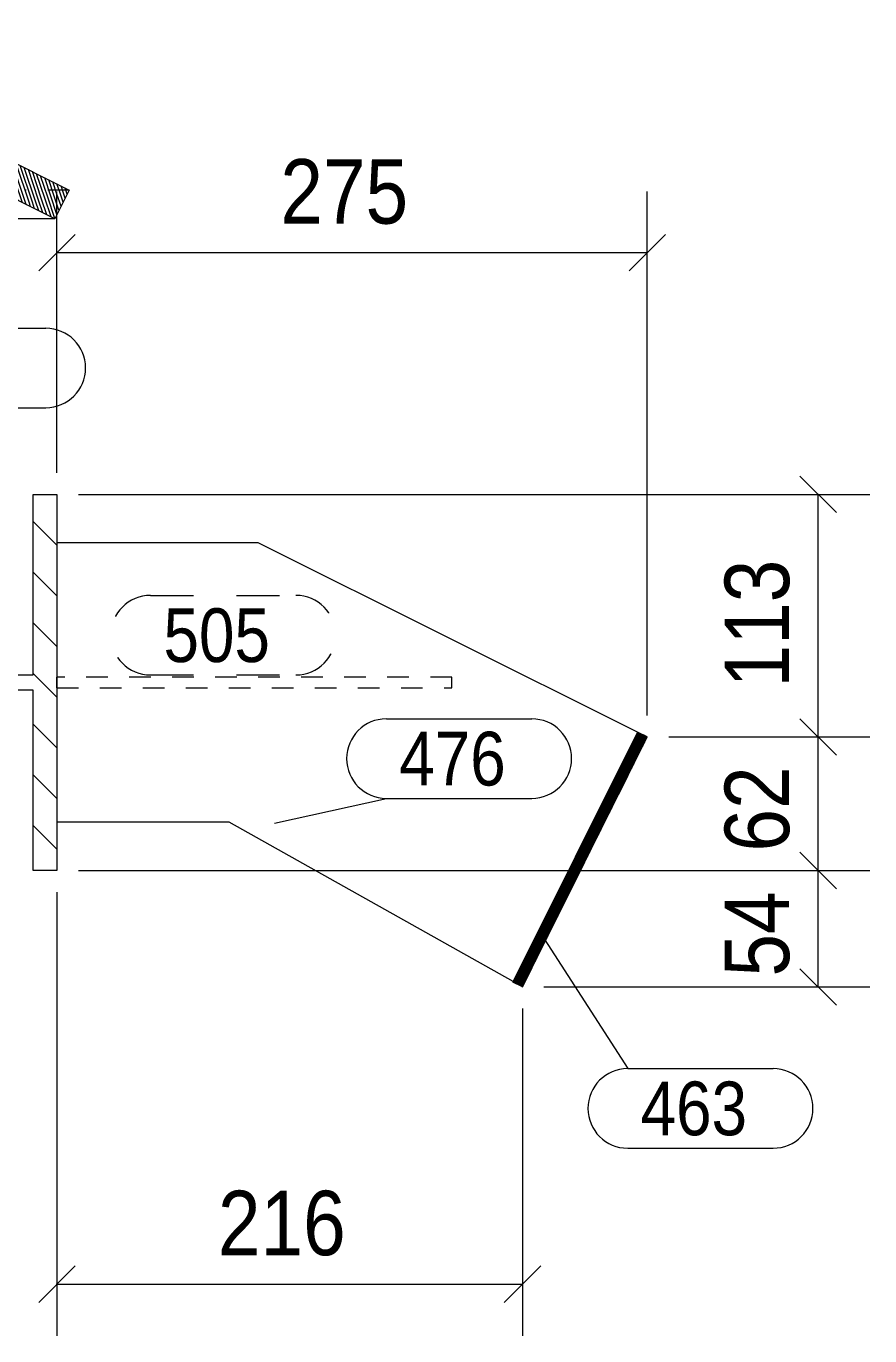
# Model space of a CAD drawing. Header units: millimetres. Extents: x 2 to 825, y 1 to 579.
# Drawn here: x 588 to 627.3, y 224.3 to 285.3 of the extents above; entities that cross this region are included whole.
import ezdxf

# ---------------------------------------------------------------- set-up
doc = ezdxf.new("R2010")
doc.units = ezdxf.units.MM
for name, pattern in [('XKITLINE00', [0]), ('XKITLINE01', [4, 1, -1, 1, -1]), ('XKITLINE02', [4, 2, -2]), ('XKITLINE03', [6, 3, -1, 1, -1])]:
    doc.linetypes.add(name, pattern=pattern)
for name, color, linetype, lineweight in [('Dimensions', 7, 'Continuous', 0), ('Part', 2, 'Continuous', 0), ('PartMark', 7, 'Continuous', 0)]:
    doc.layers.add(name, color=color, linetype=linetype, lineweight=lineweight)
doc.styles.add('ARIAL', font='ARIAL.TTF')

# ---------------------------------------------------------------- blocks, each defined once
blk = doc.blocks.new('*A4')
at = {"layer": 'Part', "color": 7, "linetype": 'XKITLINE00', "lineweight": 0}
for p, q in [((589.47, 263.483), (589.47, 263.483)), ((589.47, 263.483), (589.47, 263.483)), ((555.57, 262.023), (554.47, 263.123)), ((589.47, 261.126), (588.37, 262.226)), ((555.57, 259.666), (554.47, 260.766)), ((589.47, 258.769), (588.37, 259.869)), ((555.57, 257.309), (554.47, 258.409)), ((589.47, 256.411), (588.37, 257.511)), ((556.138, 254.383), (554.47, 256.052)), ((558.496, 254.383), (557.796, 255.083)), ((560.853, 254.383), (560.153, 255.083)), ((563.21, 254.383), (562.51, 255.083)), ((565.568, 254.383), (564.868, 255.083)), ((567.925, 254.383), (567.225, 255.083)), ((570.282, 254.383), (569.582, 255.083)), ((572.64, 254.383), (571.94, 255.083)), ((574.997, 254.383), (574.297, 255.083)), ((577.354, 254.383), (576.654, 255.083)), ((579.712, 254.383), (579.012, 255.083)), ((582.069, 254.383), (581.369, 255.083)), ((584.426, 254.383), (583.726, 255.083)), ((586.784, 254.383), (586.084, 255.083)), ((589.47, 254.054), (588.37, 255.154)), ((555.57, 252.594), (554.47, 253.694)), ((589.47, 251.697), (588.37, 252.797)), ((555.57, 250.237), (554.47, 251.337)), ((589.47, 249.339), (588.37, 250.439)), ((555.57, 247.88), (554.47, 248.98)), ((589.47, 246.982), (588.37, 248.082)), ((555.109, 245.983), (554.47, 246.622))]:
    blk.add_line(p, q, dxfattribs=at)
blk = doc.blocks.new('*A7')
at = {"layer": 'Part', "color": 7, "linetype": 'XKITLINE00', "lineweight": 0}
for p, q in [((575.504, 283.222), (574.83, 285.236)), ((574.743, 283.601), (574.415, 284.583)), ((574.933, 283.507), (574.51, 284.772)), ((575.124, 283.412), (574.605, 284.961)), ((575.314, 283.317), (574.701, 285.15)), ((575.694, 283.127), (575.02, 285.141)), ((575.884, 283.032), (575.211, 285.046)), ((576.074, 282.938), (575.401, 284.952)), ((576.264, 282.843), (575.591, 284.857)), ((576.454, 282.748), (575.781, 284.762)), ((576.645, 282.653), (575.971, 284.667)), ((574.173, 283.886), (574.129, 284.017)), ((574.363, 283.791), (574.224, 284.206)), ((574.553, 283.696), (574.32, 284.394)), ((576.835, 282.558), (576.161, 284.572)), ((577.025, 282.463), (576.351, 284.477)), ((577.215, 282.368), (576.542, 284.382)), ((577.405, 282.274), (576.732, 284.288)), ((577.595, 282.179), (576.922, 284.193)), ((577.785, 282.084), (577.112, 284.098)), ((577.976, 281.989), (577.302, 284.003)), ((578.166, 281.894), (577.492, 283.908)), ((578.356, 281.799), (577.682, 283.813)), ((578.546, 281.704), (577.873, 283.719)), ((578.736, 281.61), (578.063, 283.624)), ((578.926, 281.515), (578.253, 283.529)), ((579.116, 281.42), (578.443, 283.434)), ((579.307, 281.325), (578.633, 283.339)), ((579.497, 281.23), (578.823, 283.244)), ((579.687, 281.135), (579.013, 283.149)), ((579.877, 281.041), (579.204, 283.055)), ((580.067, 280.946), (579.394, 282.96)), ((580.257, 280.851), (579.584, 282.865)), ((580.447, 280.756), (579.774, 282.77)), ((580.638, 280.661), (579.964, 282.675)), ((580.828, 280.566), (580.154, 282.58)), ((581.018, 280.471), (580.344, 282.486)), ((581.208, 280.377), (580.534, 282.391)), ((581.398, 280.282), (580.725, 282.296)), ((581.588, 280.187), (580.915, 282.201)), ((581.778, 280.092), (581.105, 282.106)), ((581.968, 279.997), (581.295, 282.011)), ((582.159, 279.902), (581.485, 281.916)), ((582.349, 279.808), (581.675, 281.822)), ((582.539, 279.713), (581.865, 281.727)), ((582.729, 279.618), (582.056, 281.632)), ((582.919, 279.523), (582.246, 281.537)), ((583.109, 279.428), (582.436, 281.442)), ((583.299, 279.333), (582.626, 281.347)), ((583.49, 279.238), (582.816, 281.253)), ((583.68, 279.144), (583.006, 281.158)), ((583.87, 279.049), (583.196, 281.063)), ((584.06, 278.954), (583.387, 280.968)), ((584.25, 278.859), (583.577, 280.873)), ((584.44, 278.764), (583.767, 280.778)), ((584.63, 278.669), (583.957, 280.683)), ((584.821, 278.575), (584.147, 280.589)), ((585.011, 278.48), (584.337, 280.494)), ((585.201, 278.385), (584.527, 280.399)), ((585.391, 278.29), (584.718, 280.304)), ((585.581, 278.195), (584.908, 280.209)), ((585.771, 278.1), (585.098, 280.114)), ((585.961, 278.005), (585.288, 280.02)), ((586.151, 277.911), (585.478, 279.925)), ((586.342, 277.816), (585.668, 279.83)), ((586.532, 277.721), (585.858, 279.735)), ((586.722, 277.626), (586.048, 279.64)), ((586.912, 277.531), (586.239, 279.545)), ((587.102, 277.436), (586.429, 279.45)), ((587.292, 277.342), (586.619, 279.356)), ((587.482, 277.247), (586.809, 279.261)), ((587.673, 277.152), (586.999, 279.166)), ((587.863, 277.057), (587.189, 279.071)), ((588.046, 276.981), (587.379, 278.976)), ((588.189, 277.029), (587.57, 278.881)), ((588.331, 277.077), (587.76, 278.786)), ((588.474, 277.124), (587.95, 278.692)), ((588.616, 277.172), (588.14, 278.597)), ((588.759, 277.22), (588.33, 278.502)), ((588.901, 277.267), (588.52, 278.407)), ((589.044, 277.315), (588.71, 278.312)), ((589.186, 277.362), (588.901, 278.217)), ((589.329, 277.41), (589.091, 278.123)), ((589.471, 277.458), (589.281, 278.028)), ((589.614, 277.505), (589.471, 277.933)), ((589.194, 276.393), (588.901, 277.267)), ((589.374, 276.326), (589.044, 277.315)), ((589.47, 276.515), (589.186, 277.362)), ((589.565, 276.704), (589.329, 277.41)), ((589.66, 276.893), (589.471, 277.458)), ((589.756, 277.082), (589.614, 277.505)), ((589.756, 277.553), (589.661, 277.838)), ((589.851, 277.271), (589.756, 277.553)), ((589.899, 277.601), (589.851, 277.743)), ((589.946, 277.459), (589.899, 277.601)), ((590.041, 277.648), (590.041, 277.648)), ((590.041, 277.648), (590.041, 277.648)), ((588.053, 276.962), (588.046, 276.981)), ((588.243, 276.867), (588.189, 277.029)), ((588.433, 276.772), (588.331, 277.077)), ((588.623, 276.678), (588.474, 277.124)), ((588.813, 276.583), (588.616, 277.172)), ((589.004, 276.488), (588.759, 277.22))]:
    blk.add_line(p, q, dxfattribs=at)
blk = doc.blocks.new('*A8')
at = {"layer": 'Part', "color": 7, "linetype": 'XKITLINE00', "lineweight": 0}
for p, q in [((616.742, 252.289), (616.342, 252.155)), ((616.681, 252.319), (616.372, 252.215)), ((616.621, 252.349), (616.402, 252.276)), ((616.561, 252.379), (616.432, 252.336)), ((616.486, 252.404), (616.462, 252.396)), ((616.682, 251.716), (616.011, 251.492)), ((616.712, 251.777), (616.041, 251.552)), ((616.742, 251.837), (616.071, 251.613)), ((616.772, 251.897), (616.101, 251.673)), ((616.802, 251.957), (616.132, 251.733)), ((616.832, 252.018), (616.162, 251.794)), ((616.862, 252.078), (616.192, 251.854)), ((616.892, 252.138), (616.222, 251.914)), ((616.922, 252.198), (616.252, 251.974)), ((616.862, 252.229), (616.282, 252.035)), ((616.802, 252.259), (616.312, 252.095)), ((616.381, 251.114), (615.71, 250.89)), ((616.411, 251.174), (615.741, 250.95)), ((616.441, 251.234), (615.771, 251.01)), ((616.471, 251.294), (615.801, 251.07)), ((616.501, 251.355), (615.831, 251.131)), ((616.532, 251.415), (615.861, 251.191)), ((616.562, 251.475), (615.891, 251.251)), ((616.592, 251.536), (615.921, 251.311)), ((616.622, 251.596), (615.951, 251.372)), ((616.652, 251.656), (615.981, 251.432)), ((616.08, 250.511), (615.41, 250.287)), ((616.11, 250.571), (615.44, 250.347)), ((616.141, 250.632), (615.47, 250.407)), ((616.171, 250.692), (615.5, 250.468)), ((616.201, 250.752), (615.53, 250.528)), ((616.231, 250.812), (615.56, 250.588)), ((616.261, 250.873), (615.59, 250.649)), ((616.291, 250.933), (615.62, 250.709)), ((616.321, 250.993), (615.65, 250.769)), ((616.351, 251.053), (615.68, 250.829)), ((615.75, 249.848), (615.079, 249.624)), ((615.78, 249.908), (615.109, 249.684)), ((615.81, 249.969), (615.139, 249.745)), ((615.84, 250.029), (615.169, 249.805)), ((615.87, 250.089), (615.199, 249.865)), ((615.9, 250.149), (615.229, 249.925)), ((615.93, 250.21), (615.259, 249.986)), ((615.96, 250.27), (615.289, 250.046)), ((615.99, 250.33), (615.319, 250.106)), ((616.02, 250.391), (615.35, 250.166)), ((616.05, 250.451), (615.38, 250.227)), ((615.449, 249.246), (614.778, 249.021)), ((615.479, 249.306), (614.808, 249.082)), ((615.509, 249.366), (614.838, 249.142)), ((615.539, 249.426), (614.868, 249.202)), ((615.569, 249.487), (614.898, 249.262)), ((615.599, 249.547), (614.928, 249.323)), ((615.629, 249.607), (614.959, 249.383)), ((615.659, 249.667), (614.989, 249.443)), ((615.689, 249.728), (615.019, 249.504)), ((615.719, 249.788), (615.049, 249.564)), ((615.148, 248.643), (614.477, 248.419)), ((615.178, 248.703), (614.507, 248.479)), ((615.208, 248.763), (614.537, 248.539)), ((615.238, 248.824), (614.568, 248.6)), ((615.268, 248.884), (614.598, 248.66)), ((615.298, 248.944), (614.628, 248.72)), ((615.328, 249.004), (614.658, 248.78)), ((615.359, 249.065), (614.688, 248.841)), ((615.389, 249.125), (614.718, 248.901)), ((615.419, 249.185), (614.748, 248.961)), ((614.847, 248.04), (614.177, 247.816)), ((614.877, 248.101), (614.207, 247.876)), ((614.907, 248.161), (614.237, 247.937)), ((614.937, 248.221), (614.267, 247.997)), ((614.968, 248.281), (614.297, 248.057)), ((614.998, 248.342), (614.327, 248.117)), ((615.028, 248.402), (614.357, 248.178)), ((615.058, 248.462), (614.387, 248.238)), ((615.088, 248.522), (614.417, 248.298)), ((615.118, 248.583), (614.447, 248.359)), ((614.546, 247.438), (613.876, 247.214)), ((614.577, 247.498), (613.906, 247.274)), ((614.607, 247.558), (613.936, 247.334)), ((614.637, 247.618), (613.966, 247.394)), ((614.667, 247.679), (613.996, 247.455)), ((614.697, 247.739), (614.026, 247.515)), ((614.727, 247.799), (614.056, 247.575)), ((614.757, 247.859), (614.086, 247.635)), ((614.787, 247.92), (614.116, 247.696)), ((614.817, 247.98), (614.146, 247.756)), ((614.246, 246.835), (613.575, 246.611)), ((614.276, 246.895), (613.605, 246.671)), ((614.306, 246.956), (613.635, 246.731)), ((614.336, 247.016), (613.665, 246.792)), ((614.366, 247.076), (613.695, 246.852)), ((614.396, 247.136), (613.725, 246.912)), ((614.426, 247.197), (613.755, 246.972)), ((614.456, 247.257), (613.786, 247.033)), ((614.486, 247.317), (613.816, 247.093)), ((614.516, 247.377), (613.846, 247.153)), ((613.945, 246.232), (613.274, 246.008)), ((613.975, 246.293), (613.304, 246.069)), ((614.005, 246.353), (613.334, 246.129)), ((614.035, 246.413), (613.364, 246.189)), ((614.065, 246.473), (613.395, 246.249)), ((614.095, 246.534), (613.425, 246.31)), ((614.125, 246.594), (613.455, 246.37)), ((614.155, 246.654), (613.485, 246.43)), ((614.186, 246.714), (613.515, 246.49)), ((614.216, 246.775), (613.545, 246.551)), ((613.644, 245.63), (612.974, 245.406)), ((613.674, 245.69), (613.004, 245.466)), ((613.704, 245.75), (613.034, 245.526)), ((613.734, 245.81), (613.064, 245.586)), ((613.764, 245.871), (613.094, 245.647)), ((613.795, 245.931), (613.124, 245.707)), ((613.825, 245.991), (613.154, 245.767)), ((613.855, 246.052), (613.184, 245.827)), ((613.885, 246.112), (613.214, 245.888)), ((613.915, 246.172), (613.244, 245.948)), ((613.343, 245.027), (612.673, 244.803)), ((613.373, 245.087), (612.703, 244.863)), ((613.404, 245.148), (612.733, 244.923)), ((613.434, 245.208), (612.763, 244.984)), ((613.464, 245.268), (612.793, 245.044)), ((613.494, 245.328), (612.823, 245.104)), ((613.524, 245.389), (612.853, 245.165)), ((613.554, 245.449), (612.883, 245.225)), ((613.584, 245.509), (612.913, 245.285)), ((613.614, 245.569), (612.943, 245.345)), ((613.013, 244.364), (612.342, 244.14)), ((613.043, 244.424), (612.372, 244.2)), ((613.073, 244.485), (612.402, 244.261)), ((613.103, 244.545), (612.432, 244.321)), ((613.133, 244.605), (612.462, 244.381)), ((613.163, 244.665), (612.492, 244.441)), ((613.193, 244.726), (612.522, 244.502)), ((613.223, 244.786), (612.552, 244.562)), ((613.253, 244.846), (612.583, 244.622)), ((613.283, 244.907), (612.613, 244.682)), ((613.313, 244.967), (612.643, 244.743)), ((612.712, 243.762), (612.041, 243.537)), ((612.742, 243.822), (612.071, 243.598)), ((612.772, 243.882), (612.101, 243.658)), ((612.802, 243.942), (612.131, 243.718)), ((612.832, 244.003), (612.161, 243.778)), ((612.862, 244.063), (612.192, 243.839)), ((612.892, 244.123), (612.222, 243.899)), ((612.922, 244.183), (612.252, 243.959)), ((612.952, 244.244), (612.282, 244.02)), ((612.982, 244.304), (612.312, 244.08)), ((612.411, 243.159), (611.74, 242.935)), ((612.441, 243.219), (611.77, 242.995)), ((612.471, 243.279), (611.801, 243.055)), ((612.501, 243.34), (611.831, 243.116)), ((612.531, 243.4), (611.861, 243.176)), ((612.561, 243.46), (611.891, 243.236)), ((612.591, 243.52), (611.921, 243.296)), ((612.622, 243.581), (611.951, 243.357)), ((612.652, 243.641), (611.981, 243.417)), ((612.682, 243.701), (612.011, 243.477)), ((612.11, 242.556), (611.44, 242.332)), ((612.14, 242.617), (611.47, 242.392)), ((612.17, 242.677), (611.5, 242.453)), ((612.2, 242.737), (611.53, 242.513)), ((612.231, 242.797), (611.56, 242.573)), ((612.261, 242.858), (611.59, 242.633)), ((612.291, 242.918), (611.62, 242.694)), ((612.321, 242.978), (611.65, 242.754)), ((612.351, 243.038), (611.68, 242.814)), ((612.381, 243.099), (611.71, 242.875)), ((611.809, 241.954), (611.139, 241.73)), ((611.84, 242.014), (611.169, 241.79)), ((611.87, 242.074), (611.199, 241.85)), ((611.9, 242.134), (611.229, 241.91)), ((611.93, 242.195), (611.259, 241.971)), ((611.96, 242.255), (611.289, 242.031)), ((611.99, 242.315), (611.319, 242.091)), ((612.02, 242.375), (611.349, 242.151)), ((612.05, 242.436), (611.379, 242.212)), ((612.08, 242.496), (611.41, 242.272)), ((611.509, 241.351), (610.838, 241.127)), ((611.539, 241.411), (610.868, 241.187)), ((611.569, 241.472), (610.898, 241.247)), ((611.599, 241.532), (610.928, 241.308)), ((611.629, 241.592), (610.958, 241.368)), ((611.659, 241.652), (610.988, 241.428)), ((611.689, 241.713), (611.019, 241.488)), ((611.719, 241.773), (611.049, 241.549)), ((611.749, 241.833), (611.079, 241.609)), ((611.779, 241.893), (611.109, 241.669)), ((611.358, 241.05), (610.688, 240.826)), ((611.328, 240.989), (610.694, 240.778)), ((611.388, 241.11), (610.718, 240.886)), ((611.419, 241.17), (610.748, 240.946)), ((611.298, 240.929), (610.755, 240.748)), ((611.449, 241.23), (610.778, 241.006)), ((611.479, 241.291), (610.808, 241.067)), ((611.268, 240.869), (610.815, 240.717)), ((611.238, 240.809), (610.875, 240.687)), ((611.208, 240.748), (610.935, 240.657)), ((611.178, 240.688), (610.996, 240.627)), ((611.147, 240.628), (611.056, 240.597))]:
    blk.add_line(p, q, dxfattribs=at)
blk = doc.blocks.new('*A133')
at = {"layer": 'Part', "color": 7, "linetype": 'XKITLINE03', "lineweight": 0}
for p, q in [((571.97, 244.733), (571.97, 264.733)), ((581.97, 254.733), (561.97, 254.733))]:
    blk.add_line(p, q, dxfattribs=at)
at = {"layer": 'Part', "color": 2, "linetype": 'XKITLINE00', "lineweight": 0}
for p, q in [((554.47, 245.983), (554.47, 263.483)), ((554.47, 263.483), (555.57, 263.483)), ((555.57, 263.483), (555.57, 255.083)), ((588.37, 255.083), (588.37, 263.483)), ((588.37, 263.483), (589.47, 263.483)), ((589.47, 263.483), (589.47, 245.983)), ((555.57, 255.083), (588.37, 255.083)), ((588.37, 254.383), (555.57, 254.383)), ((555.57, 254.383), (555.57, 245.983)), ((588.37, 245.983), (588.37, 254.383)), ((555.57, 245.983), (554.47, 245.983)), ((589.47, 245.983), (588.37, 245.983))]:
    blk.add_line(p, q, dxfattribs=at)
blk = doc.blocks.new('*A136')
at = {"layer": 'Part', "color": 2, "linetype": 'XKITLINE00', "lineweight": 0}
for p, q in [((574.762, 285.27), (572.678, 285.271)), ((574.085, 283.93), (574.762, 285.27)), ((574.762, 285.27), (590.041, 277.648)), ((574.085, 283.93), (572.002, 283.93)), ((589.365, 276.308), (574.085, 283.93)), ((590.041, 277.648), (589.365, 276.308)), ((589.365, 276.308), (587.281, 276.308))]:
    blk.add_line(p, q, dxfattribs=at)
at = {"layer": 'Part', "color": 7, "linetype": 'XKITLINE01', "lineweight": 0}
blk.add_line((590.041, 277.648), (587.958, 277.648), dxfattribs=at)
blk = doc.blocks.new('*A137')
at = {"layer": 'Part', "color": 2, "linetype": 'XKITLINE00', "lineweight": 0}
for p, q in [((616.475, 252.422), (610.67, 240.79)), ((616.922, 252.198), (616.475, 252.422)), ((611.117, 240.567), (616.922, 252.198)), ((611.117, 240.567), (610.67, 240.79))]:
    blk.add_line(p, q, dxfattribs=at)
blk = doc.blocks.new('*A138')
at = {"layer": 'Part', "color": 7, "linetype": 'XKITLINE01', "lineweight": 0}
for p, q in [((589.47, 254.483), (589.47, 254.983)), ((589.47, 254.483), (589.47, 254.983)), ((589.47, 254.983), (589.47, 254.983)), ((607.834, 254.983), (589.47, 254.983)), ((607.834, 254.483), (607.834, 254.983)), ((589.47, 254.483), (589.47, 254.483)), ((589.47, 254.483), (607.834, 254.483))]:
    blk.add_line(p, q, dxfattribs=at)
blk = doc.blocks.new('*A139')
at = {"layer": 'Part', "color": 2, "linetype": 'XKITLINE00', "lineweight": 0}
for p, q in [((598.82, 261.233), (589.47, 261.233)), ((616.475, 252.422), (598.82, 261.233)), ((597.485, 248.233), (589.47, 248.233)), ((610.681, 240.812), (597.485, 248.233))]:
    blk.add_line(p, q, dxfattribs=at)
at = {"layer": 'Part', "color": 7, "linetype": 'XKITLINE01', "lineweight": 0}
for p, q in [((589.47, 261.233), (589.47, 248.233)), ((616.922, 252.198), (616.475, 252.422)), ((611.117, 240.567), (616.922, 252.198)), ((610.681, 240.812), (611.117, 240.567))]:
    blk.add_line(p, q, dxfattribs=at)
blk = doc.blocks.new('*A329')
at = {"layer": 'Dimensions', "color": 7, "linetype": 'XKITLINE00', "lineweight": 0}
for p, q in [((624.022, 246.832), (625.719, 245.135)), ((590.47, 245.983), (627.271, 245.983)), ((624.871, 240.567), (624.871, 245.983)), ((624.022, 241.415), (625.719, 239.718)), ((612.117, 240.567), (627.271, 240.567))]:
    blk.add_line(p, q, dxfattribs=at)
at = {"layer": 'Dimensions', "color": 3}
for p in [(624.871, 245.983), (624.871, 240.567)]:
    blk.add_point(p, dxfattribs=at)
at = {"layer": 'Dimensions', "color": 3, "style": 'ARIAL', "width": 0.85}
blk.add_text('54', height=3, rotation=90.00021, dxfattribs=at).set_placement((623.521, 241.05))
blk = doc.blocks.new('*A330')
at = {"layer": 'Dimensions', "color": 7, "linetype": 'XKITLINE00', "lineweight": 0}
for p, q in [((624.022, 253.047), (625.719, 251.35)), ((617.922, 252.198), (627.271, 252.198)), ((624.871, 245.983), (624.871, 252.198)), ((624.022, 246.832), (625.719, 245.135)), ((590.47, 245.983), (627.271, 245.983))]:
    blk.add_line(p, q, dxfattribs=at)
at = {"layer": 'Dimensions', "color": 3}
for p in [(624.871, 252.198), (624.871, 245.983)]:
    blk.add_point(p, dxfattribs=at)
at = {"layer": 'Dimensions', "color": 3, "style": 'ARIAL', "width": 0.85}
blk.add_text('62', height=3, rotation=90.00021, dxfattribs=at).set_placement((623.521, 246.866))
blk = doc.blocks.new('*A331')
at = {"layer": 'Dimensions', "color": 7, "linetype": 'XKITLINE00', "lineweight": 0}
for p, q in [((624.022, 264.332), (625.719, 262.635)), ((590.47, 263.483), (627.271, 263.483)), ((624.871, 252.198), (624.871, 263.483)), ((624.022, 253.047), (625.719, 251.35)), ((617.922, 252.198), (627.271, 252.198))]:
    blk.add_line(p, q, dxfattribs=at)
at = {"layer": 'Dimensions', "color": 3}
for p in [(624.871, 263.483), (624.871, 252.198)]:
    blk.add_point(p, dxfattribs=at)
at = {"layer": 'Dimensions', "color": 3, "style": 'ARIAL', "width": 0.85}
blk.add_text('113', height=3, rotation=90.00021, dxfattribs=at).set_placement((623.521, 254.503))
blk = doc.blocks.new('*A332')
at = {"layer": 'Dimensions', "color": 7, "linetype": 'XKITLINE00', "lineweight": 0}
for p, q in [((589.47, 244.983), (589.47, 224.333)), ((611.117, 239.567), (611.117, 224.333)), ((590.319, 227.582), (588.622, 225.885)), ((611.966, 227.582), (610.269, 225.885)), ((589.47, 226.733), (611.117, 226.733))]:
    blk.add_line(p, q, dxfattribs=at)
at = {"layer": 'Dimensions', "color": 3}
for p in [(589.47, 226.733), (611.117, 226.733)]:
    blk.add_point(p, dxfattribs=at)
at = {"layer": 'Dimensions', "color": 3, "style": 'ARIAL', "width": 0.85}
blk.add_text('216', height=3, dxfattribs=at).set_placement((596.956, 228.083))
blk = doc.blocks.new('*A333')
at = {"layer": 'Dimensions', "color": 7, "linetype": 'XKITLINE00', "lineweight": 0}
for p, q in [((589.47, 264.483), (589.47, 277.583)), ((616.922, 253.198), (616.922, 277.583)), ((590.319, 275.582), (588.622, 273.885)), ((617.771, 275.582), (616.074, 273.885)), ((589.47, 274.733), (616.922, 274.733))]:
    blk.add_line(p, q, dxfattribs=at)
at = {"layer": 'Dimensions', "color": 3}
for p in [(589.47, 274.733), (616.922, 274.733)]:
    blk.add_point(p, dxfattribs=at)
at = {"layer": 'Dimensions', "color": 3, "style": 'ARIAL', "width": 0.85}
blk.add_text('275', height=3, dxfattribs=at).set_placement((599.859, 276.083))
blk = doc.blocks.new('*A335')
at = {"layer": 'PartMark', "color": 7, "linetype": 'XKITLINE00', "lineweight": 0}
for p, q in [((577.947, 273.609), (582.189, 271.217)), ((582.189, 271.217), (588.952, 271.217)), ((582.189, 267.517), (588.952, 267.517))]:
    blk.add_line(p, q, dxfattribs=at)
for centre, start, end in [((582.189, 269.367), 90, 270), ((588.952, 269.367), 270, 90)]:
    blk.add_arc(centre, 1.85, start, end, dxfattribs=at)
at = {"layer": 'PartMark', "color": 3, "style": 'ARIAL', "width": 0.85}
blk.add_text('437', height=2.5, dxfattribs=at).set_placement((582.789, 268.117))
blk = doc.blocks.new('*A337')
at = {"layer": 'PartMark', "color": 7, "linetype": 'XKITLINE00', "lineweight": 0}
for p, q in [((611.981, 243.026), (616.011, 236.764)), ((616.011, 236.764), (622.774, 236.764)), ((616.011, 233.064), (622.774, 233.064))]:
    blk.add_line(p, q, dxfattribs=at)
for centre, start, end in [((616.011, 234.914), 90, 270), ((622.774, 234.914), 270, 90)]:
    blk.add_arc(centre, 1.85, start, end, dxfattribs=at)
at = {"layer": 'PartMark', "color": 3, "style": 'ARIAL', "width": 0.85}
blk.add_text('463', height=2.5, dxfattribs=at).set_placement((616.611, 233.664))
blk = doc.blocks.new('*A338')
at = {"layer": 'PartMark', "color": 7, "linetype": 'XKITLINE02', "lineweight": 0}
for p, q in [((593.822, 258.783), (600.584, 258.783)), ((593.822, 255.083), (600.584, 255.083))]:
    blk.add_line(p, q, dxfattribs=at)
for centre, start, end in [((593.822, 256.933), 90, 270), ((600.584, 256.933), 270, 90)]:
    blk.add_arc(centre, 1.85, start, end, dxfattribs=at)
at = {"layer": 'PartMark', "color": 3, "style": 'ARIAL', "width": 0.85}
blk.add_text('505', height=2.5, dxfattribs=at).set_placement((594.422, 255.683))
blk = doc.blocks.new('*A339')
at = {"layer": 'PartMark', "color": 7, "linetype": 'XKITLINE00', "lineweight": 0}
for p, q in [((604.788, 253.04), (611.551, 253.04)), ((599.592, 248.19), (604.788, 249.34)), ((604.788, 249.34), (611.551, 249.34))]:
    blk.add_line(p, q, dxfattribs=at)
for centre, start, end in [((604.788, 251.19), 90, 270), ((611.551, 251.19), 270, 90)]:
    blk.add_arc(centre, 1.85, start, end, dxfattribs=at)
at = {"layer": 'PartMark', "color": 3, "style": 'ARIAL', "width": 0.85}
blk.add_text('476', height=2.5, dxfattribs=at).set_placement((605.388, 249.94))

msp = doc.modelspace()

# ---------------------------------------------------------------- block references
at = {"lineweight": 0}
for name in ['*A136', '*A7', '*A333', '*A335', '*A133', '*A331', '*A4', '*A139', '*A338', '*A138', '*A330', '*A339', '*A137', '*A8', '*A329', '*A332', '*A337']:
    msp.add_blockref(name, (0, 0), dxfattribs=at)

doc.saveas('drawing.dxf')
